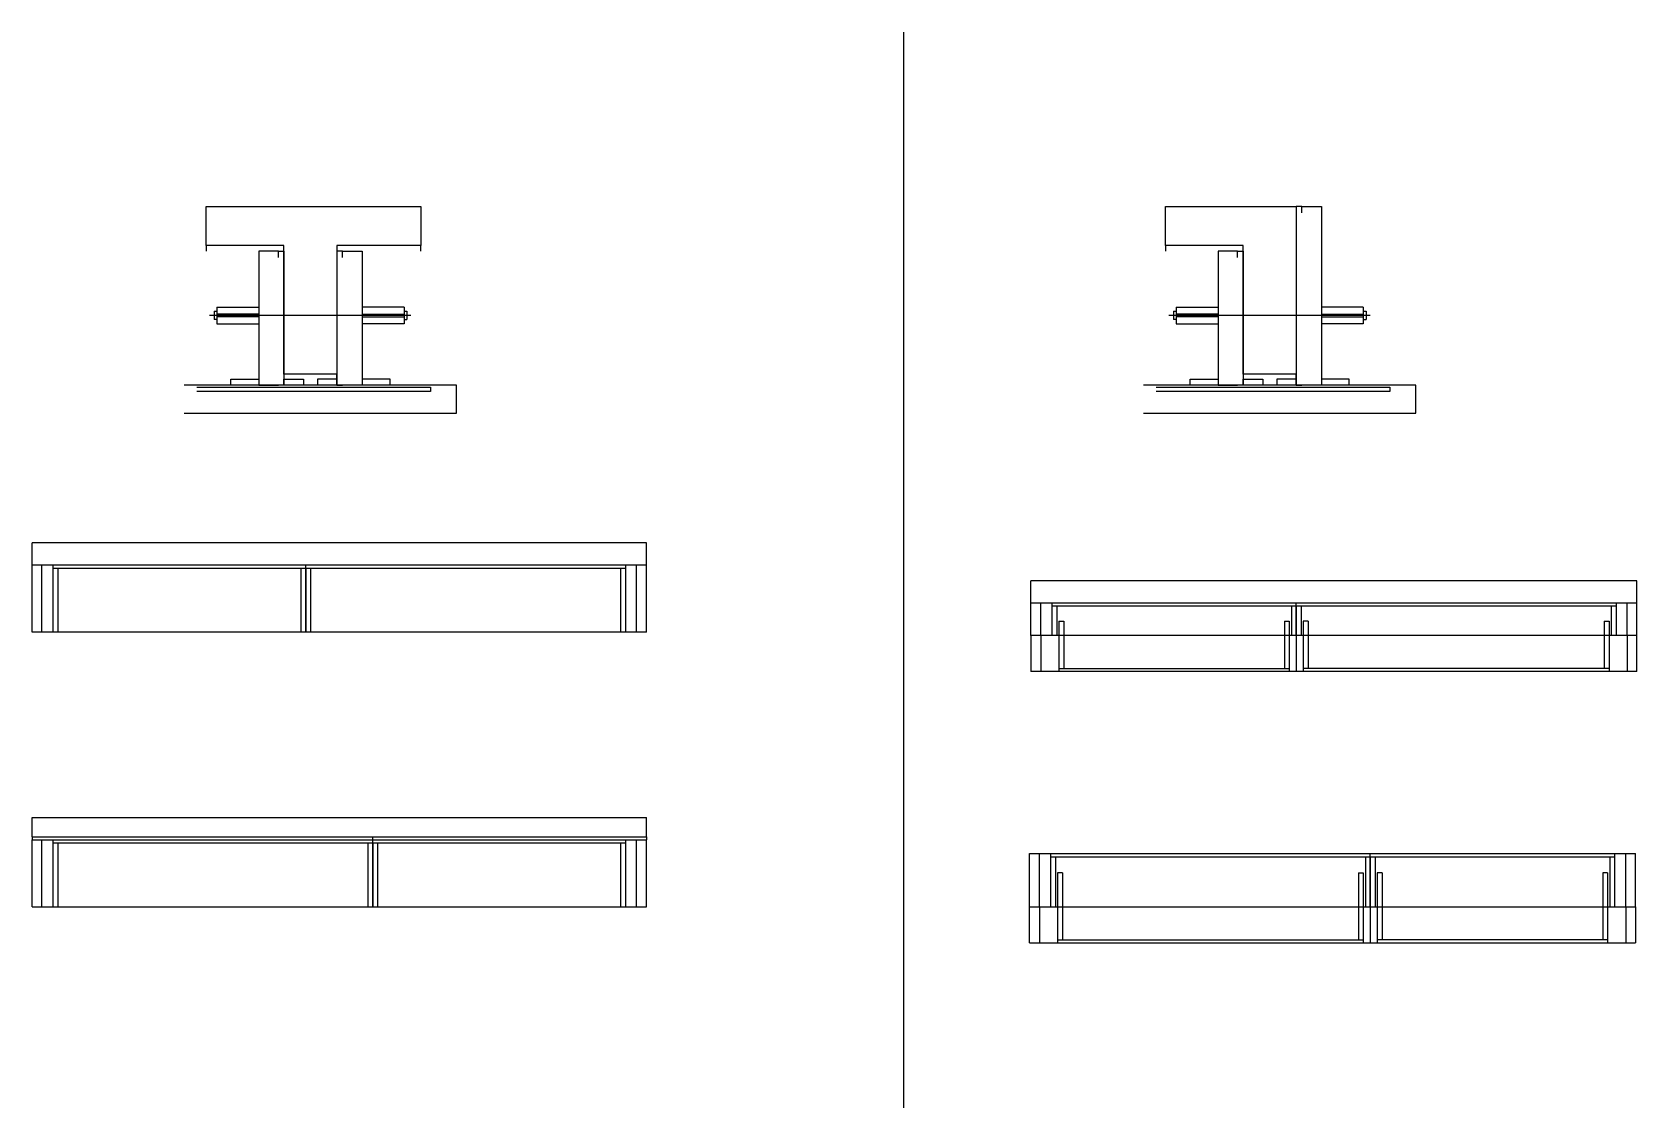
# Model space of a CAD drawing. Header units: metres. Extents: x 2858 to 4007, y 5056 to 5826.
import ezdxf

# ---------------------------------------------------------------- set-up
doc = ezdxf.new("R2010")
doc.units = ezdxf.units.M
for name, color, linetype in [('barrote', 7, 'Continuous'), ('CONCRETO', 7, 'Continuous'), ('COTA', 7, 'Continuous'), ('Madeira', 7, 'Continuous'), ('Painéis', 7, 'Continuous'), ('SARR_2.2x7', 7, 'Continuous'), ('SARR_3.5x7', 7, 'Continuous'), ('SCO-___-LAJ', 7, 'Continuous'), ('TENSOR', 7, 'Continuous')]:
    doc.layers.add(name, color=color, linetype=linetype)

msp = doc.modelspace()

# ---------------------------------------------------------------- linework, layer by layer
at = {"color": 7, "lineweight": 25}
for p, q in [((2988.1, 5626.5), (2988.1, 5620.5)), ((2988.1, 5626.5), (2990.1, 5626.5)), ((2990.1, 5620.5), (2988.1, 5620.5)), ((2990.1, 5629.5), (2990.1, 5617.5)), ((2990.1, 5629.5), (3020.1, 5629.5)), ((3020.1, 5624.5), (2990.1, 5624.5)), ((3020.1, 5622.5), (2990.1, 5622.5)), ((3124.1, 5629.5), (3094.1, 5629.5)), ((3094.1, 5624.5), (3124.1, 5624.5)), ((3094.1, 5622.5), (3124.1, 5622.5)), ((3124.1, 5629.5), (3124.1, 5617.5)), ((3124.1, 5626.5), (3126.1, 5626.5)), ((3124.1, 5620.5), (3126.1, 5620.5)), ((3126.1, 5626.5), (3126.1, 5620.5)), ((3675.1, 5626.5), (3675.1, 5620.5)), ((3675.1, 5626.5), (3677.1, 5626.5)), ((3677.1, 5620.5), (3675.1, 5620.5)), ((3677.1, 5629.5), (3677.1, 5617.5)), ((3677.1, 5629.5), (3707.1, 5629.5)), ((3707.1, 5624.5), (3677.1, 5624.5)), ((3707.1, 5622.5), (3677.1, 5622.5)), ((3811.1, 5629.5), (3781.1, 5629.5)), ((3781.1, 5624.5), (3811.1, 5624.5)), ((3781.1, 5622.5), (3811.1, 5622.5)), ((3811.1, 5629.5), (3811.1, 5617.5)), ((3811.1, 5626.5), (3813.1, 5626.5)), ((3811.1, 5620.5), (3813.1, 5620.5)), ((3813.1, 5626.5), (3813.1, 5620.5)), ((2990.1, 5617.5), (3020.1, 5617.5)), ((3124.1, 5617.5), (3094.1, 5617.5)), ((3677.1, 5617.5), (3707.1, 5617.5)), ((3811.1, 5617.5), (3781.1, 5617.5))]:
    msp.add_line(p, q, dxfattribs=at)
at = {"layer": 'barrote', "color": 7, "lineweight": 25}
for points in [[(2966.7, 5553.5), (3161.8, 5553.5), (3161.8, 5573.5), (2966.7, 5573.5)], [(3653.7, 5553.5), (3848.8, 5553.5), (3848.8, 5573.5), (3653.7, 5573.5)]]:
    msp.add_lwpolyline(points, dxfattribs=at)
at = {"layer": 'CONCRETO', "color": 7, "lineweight": 25}
for points in [[(2982.5, 5673.5), (2982.5, 5701.5), (3136.1, 5701.5), (3136.1, 5673.5), (3076.1, 5673.5), (3076.1, 5581.5), (3038.1, 5581.5), (3038.1, 5673.5)], [(3669.5, 5673.5), (3669.5, 5701.5), (3763.1, 5701.5), (3763.1, 5673.5), (3763.1, 5673.5), (3763.1, 5581.5), (3725.1, 5581.5), (3725.1, 5673.5)]]:
    msp.add_lwpolyline(points, dxfattribs=at)
at = {"layer": 'COTA', "color": 7, "lineweight": 25}
for p, q in [((3481.7, 5826.5), (3481.7, 5055.7)), ((3297.7, 5460.5), (2857.7, 5460.5)), ((2857.7, 5444.5), (2857.7, 5460.5)), ((3297.7, 5444.5), (3297.7, 5460.5)), ((4007.1, 5433.3), (3573.1, 5433.3)), ((3573.1, 5417.3), (3573.1, 5433.3)), ((4007.1, 5417.3), (4007.1, 5433.3)), ((2857.7, 5263.9), (3297.7, 5263.9)), ((2857.7, 5249.9), (2857.7, 5263.9)), ((3297.7, 5249.9), (3297.7, 5263.9))]:
    msp.add_line(p, q, dxfattribs=at)
at = {"layer": 'Madeira', "color": 7, "lineweight": 25}
for points in [[(3767.1, 5697.1), (3767.1, 5701.5), (3781.1, 5701.5), (3781.1, 5697.1)], [(3767.1, 5701.5), (3781.1, 5701.5), (3781.1, 5573.5), (3767.1, 5573.5)], [(3034.1, 5665.1), (3034.1, 5669.5), (3020.1, 5669.5), (3020.1, 5665.1)], [(3034.1, 5669.5), (3020.1, 5669.5), (3020.1, 5573.5), (3034.1, 5573.5)], [(3080.1, 5665.1), (3080.1, 5669.5), (3094.1, 5669.5), (3094.1, 5665.1)], [(3080.1, 5669.5), (3094.1, 5669.5), (3094.1, 5573.5), (3080.1, 5573.5)], [(3721.1, 5665.1), (3721.1, 5669.5), (3707.1, 5669.5), (3707.1, 5665.1)], [(3721.1, 5669.5), (3707.1, 5669.5), (3707.1, 5573.5), (3721.1, 5573.5)], [(3000.1, 5573.5), (3000.1, 5577.9), (3020.1, 5577.9), (3020.1, 5573.5)], [(3038.1, 5573.5), (3038.1, 5577.9), (3052.1, 5577.9), (3052.1, 5573.5)], [(3076.1, 5573.5), (3076.1, 5577.9), (3062.1, 5577.9), (3062.1, 5573.5)], [(3114.1, 5573.5), (3114.1, 5577.9), (3094.1, 5577.9), (3094.1, 5573.5)], [(3687.1, 5573.5), (3687.1, 5577.9), (3707.1, 5577.9), (3707.1, 5573.5)], [(3725.1, 5573.5), (3725.1, 5577.9), (3739.1, 5577.9), (3739.1, 5573.5)], [(3763.1, 5573.5), (3763.1, 5577.9), (3749.1, 5577.9), (3749.1, 5573.5)], [(3801.1, 5573.5), (3801.1, 5577.9), (3781.1, 5577.9), (3781.1, 5573.5)]]:
    msp.add_lwpolyline(points, dxfattribs=at)
at = {"layer": 'Painéis', "color": 7, "lineweight": 25}
for p, q in [((3297.7, 5444.5), (2857.7, 5444.5)), ((2857.7, 5396.5), (2857.7, 5444.5)), ((3053.7, 5396.5), (3053.7, 5444.5)), ((3297.7, 5396.5), (3297.7, 5444.5)), ((4007.1, 5417.3), (3573.1, 5417.3)), ((3573.1, 5394.3), (3573.1, 5417.3)), ((3763.1, 5394.3), (3763.1, 5417.3)), ((4007.1, 5394.3), (4007.1, 5417.3)), ((3297.7, 5396.5), (2857.7, 5396.5)), ((4007.1, 5394.3), (3573.1, 5394.3)), ((3573.1, 5394.3), (3573.1, 5368.3)), ((3763.1, 5394.3), (3763.1, 5368.3)), ((4007.1, 5368.3), (4007.1, 5394.3)), ((4007.1, 5368.3), (3573.1, 5368.3)), ((2857.7, 5247.9), (3297.7, 5247.9)), ((2857.7, 5199.9), (2857.7, 5247.9)), ((3101.7, 5199.9), (3101.7, 5247.9)), ((3297.7, 5199.9), (3297.7, 5247.9)), ((3572.1, 5237.9), (4006.1, 5237.9)), ((3572.1, 5199.9), (3572.1, 5237.9)), ((3816.1, 5199.9), (3816.1, 5237.9)), ((4006.1, 5199.9), (4006.1, 5237.9)), ((2857.7, 5199.9), (3297.7, 5199.9)), ((3572.1, 5199.9), (4006.1, 5199.9)), ((3572.1, 5173.9), (3572.1, 5199.9)), ((3816.1, 5199.9), (3816.1, 5173.9)), ((4006.1, 5199.9), (4006.1, 5173.9)), ((3572.1, 5173.9), (4006.1, 5173.9))]:
    msp.add_line(p, q, dxfattribs=at)
for points in [[(3767.1, 5701.5), (3763.1, 5701.5), (3763.1, 5573.5), (3767.1, 5573.5)], [(3038.1, 5669.5), (3038.1, 5673.5), (2982.5, 5673.5), (2982.5, 5669.5)], [(3034.1, 5669.5), (3038.1, 5669.5), (3038.1, 5573.5), (3034.1, 5573.5)], [(3136.1, 5669.5), (3136.1, 5673.5), (3076.1, 5673.5), (3076.1, 5669.5)], [(3080.1, 5669.5), (3076.1, 5669.5), (3076.1, 5573.5), (3080.1, 5573.5)], [(3725.1, 5669.5), (3725.1, 5673.5), (3669.5, 5673.5), (3669.5, 5669.5)], [(3721.1, 5669.5), (3725.1, 5669.5), (3725.1, 5573.5), (3721.1, 5573.5)], [(3076.1, 5577.9), (3076.1, 5581.5), (3038.1, 5581.5), (3038.1, 5577.9)], [(3763.1, 5577.9), (3763.1, 5581.5), (3725.1, 5581.5), (3725.1, 5577.9)]]:
    msp.add_lwpolyline(points, dxfattribs=at)
at = {"layer": 'SARR_2.2x7', "color": 7, "lineweight": 25}
for p, q in [((2864.7, 5396.5), (2864.7, 5444.5)), ((3053.7, 5442.3), (2872.7, 5442.3)), ((3282.7, 5442.3), (3053.7, 5442.3)), ((3290.7, 5396.5), (3290.7, 5444.5)), ((3580.1, 5394.3), (3580.1, 5417.3)), ((3763.1, 5415.1), (3588.1, 5415.1)), ((3992.1, 5415.1), (3763.1, 5415.1)), ((4000.1, 5394.3), (4000.1, 5417.3)), ((3580.1, 5394.3), (3580.1, 5368.3)), ((4000.1, 5394.3), (4000.1, 5368.3)), ((3593.1, 5370.5), (3758.1, 5370.5)), ((3987.1, 5370.5), (3768.1, 5370.5)), ((2857.7, 5249.9), (3101.7, 5249.9)), ((2857.7, 5249.9), (2857.7, 5247.9)), ((2864.7, 5199.9), (2864.7, 5247.9)), ((2872.7, 5245.7), (3101.7, 5245.7)), ((3101.7, 5249.9), (3297.7, 5249.9)), ((3101.7, 5247.9), (3101.7, 5249.9)), ((3101.7, 5245.7), (3282.7, 5245.7)), ((3290.7, 5199.9), (3290.7, 5247.9)), ((3297.7, 5249.9), (3297.7, 5247.9)), ((3579.1, 5199.9), (3579.1, 5237.9)), ((3587.1, 5235.7), (3816.1, 5235.7)), ((3816.1, 5235.7), (3991.1, 5235.7)), ((3999.1, 5199.9), (3999.1, 5237.9)), ((3579.1, 5199.9), (3579.1, 5173.9)), ((3999.1, 5199.9), (3999.1, 5173.9)), ((3592.1, 5176.1), (3811.1, 5176.1)), ((3986.1, 5176.1), (3821.1, 5176.1))]:
    msp.add_line(p, q, dxfattribs=at)
at = {"layer": 'SARR_3.5x7', "color": 7, "lineweight": 25}
for p, q in [((2872.7, 5444.5), (2872.7, 5396.5)), ((2876.2, 5442.3), (2876.2, 5396.5)), ((3050.2, 5442.3), (3050.2, 5396.5)), ((3053.7, 5442.3), (3053.7, 5396.5)), ((3057.2, 5442.3), (3057.2, 5396.5)), ((3279.2, 5442.3), (3279.2, 5396.5)), ((3282.7, 5444.5), (3282.7, 5396.5)), ((3588.1, 5417.3), (3588.1, 5394.3)), ((3591.6, 5415.1), (3591.6, 5394.3)), ((3759.6, 5415.1), (3759.6, 5394.3)), ((3763.1, 5415.1), (3763.1, 5394.3)), ((3766.6, 5415.1), (3766.6, 5394.3)), ((3988.6, 5415.1), (3988.6, 5394.3)), ((3992.1, 5417.3), (3992.1, 5394.3)), ((3593.1, 5404.5), (3593.1, 5368.3)), ((3593.1, 5404.5), (3596.6, 5404.5)), ((3596.6, 5404.5), (3596.6, 5370.5)), ((3754.6, 5404.5), (3754.6, 5370.5)), ((3754.6, 5404.5), (3758.1, 5404.5)), ((3758.1, 5404.5), (3758.1, 5368.3)), ((3768.1, 5404.5), (3768.1, 5368.3)), ((3771.6, 5404.5), (3768.1, 5404.5)), ((3771.6, 5404.5), (3771.6, 5370.5)), ((3983.6, 5404.5), (3983.6, 5370.5)), ((3983.6, 5404.5), (3987.1, 5404.5)), ((3987.1, 5404.5), (3987.1, 5368.3)), ((2876.2, 5396.5), (2872.7, 5396.5)), ((3053.7, 5396.5), (3050.2, 5396.5)), ((3057.2, 5396.5), (3053.7, 5396.5)), ((3282.7, 5396.5), (3279.2, 5396.5)), ((3591.6, 5394.3), (3588.1, 5394.3)), ((3763.1, 5394.3), (3759.6, 5394.3)), ((3766.6, 5394.3), (3763.1, 5394.3)), ((3992.1, 5394.3), (3988.6, 5394.3)), ((2872.7, 5247.9), (2872.7, 5199.9)), ((2876.2, 5245.7), (2876.2, 5199.9)), ((3098.2, 5245.7), (3098.2, 5199.9)), ((3101.7, 5245.7), (3101.7, 5199.9)), ((3105.2, 5245.7), (3105.2, 5199.9)), ((3279.2, 5245.7), (3279.2, 5199.9)), ((3282.7, 5247.9), (3282.7, 5199.9)), ((3587.1, 5237.9), (3587.1, 5199.9)), ((3590.6, 5235.7), (3590.6, 5199.9)), ((3812.6, 5235.7), (3812.6, 5199.9)), ((3816.1, 5235.7), (3816.1, 5199.9)), ((3819.6, 5235.7), (3819.6, 5199.9)), ((3987.6, 5235.7), (3987.6, 5199.9)), ((3991.1, 5237.9), (3991.1, 5199.9)), ((3592.1, 5224.1), (3592.1, 5173.9)), ((3595.6, 5224.1), (3592.1, 5224.1)), ((3595.6, 5224.1), (3595.6, 5176.1)), ((3807.6, 5224.1), (3807.6, 5176.1)), ((3807.6, 5224.1), (3811.1, 5224.1)), ((3811.1, 5224.1), (3811.1, 5173.9)), ((3821.1, 5224.1), (3821.1, 5173.9)), ((3824.6, 5224.1), (3821.1, 5224.1)), ((3824.6, 5224.1), (3824.6, 5176.1)), ((3982.6, 5224.1), (3982.6, 5176.1)), ((3986.1, 5224.1), (3982.6, 5224.1)), ((3986.1, 5224.1), (3986.1, 5173.9)), ((2872.7, 5199.9), (2876.2, 5199.9)), ((3098.2, 5199.9), (3101.7, 5199.9)), ((3101.7, 5199.9), (3105.2, 5199.9)), ((3279.2, 5199.9), (3282.7, 5199.9)), ((3587.1, 5199.9), (3590.6, 5199.9)), ((3812.6, 5199.9), (3816.1, 5199.9)), ((3816.1, 5199.9), (3819.6, 5199.9)), ((3987.6, 5199.9), (3991.1, 5199.9))]:
    msp.add_line(p, q, dxfattribs=at)
at = {"layer": 'SCO-___-LAJ', "color": 7, "lineweight": 25}
for points in [[(2975.7, 5572.2), (3143, 5572.2), (3143, 5569), (2975.7, 5569)], [(3662.7, 5572.2), (3830, 5572.2), (3830, 5569), (3662.7, 5569)]]:
    msp.add_lwpolyline(points, dxfattribs=at)
at = {"layer": 'TENSOR', "color": 7, "lineweight": 25}
for p, q in [((3129.1, 5623.5), (2984.8, 5623.5)), ((3816.1, 5623.5), (3671.8, 5623.5))]:
    msp.add_line(p, q, dxfattribs=at)

doc.saveas('drawing.dxf')
